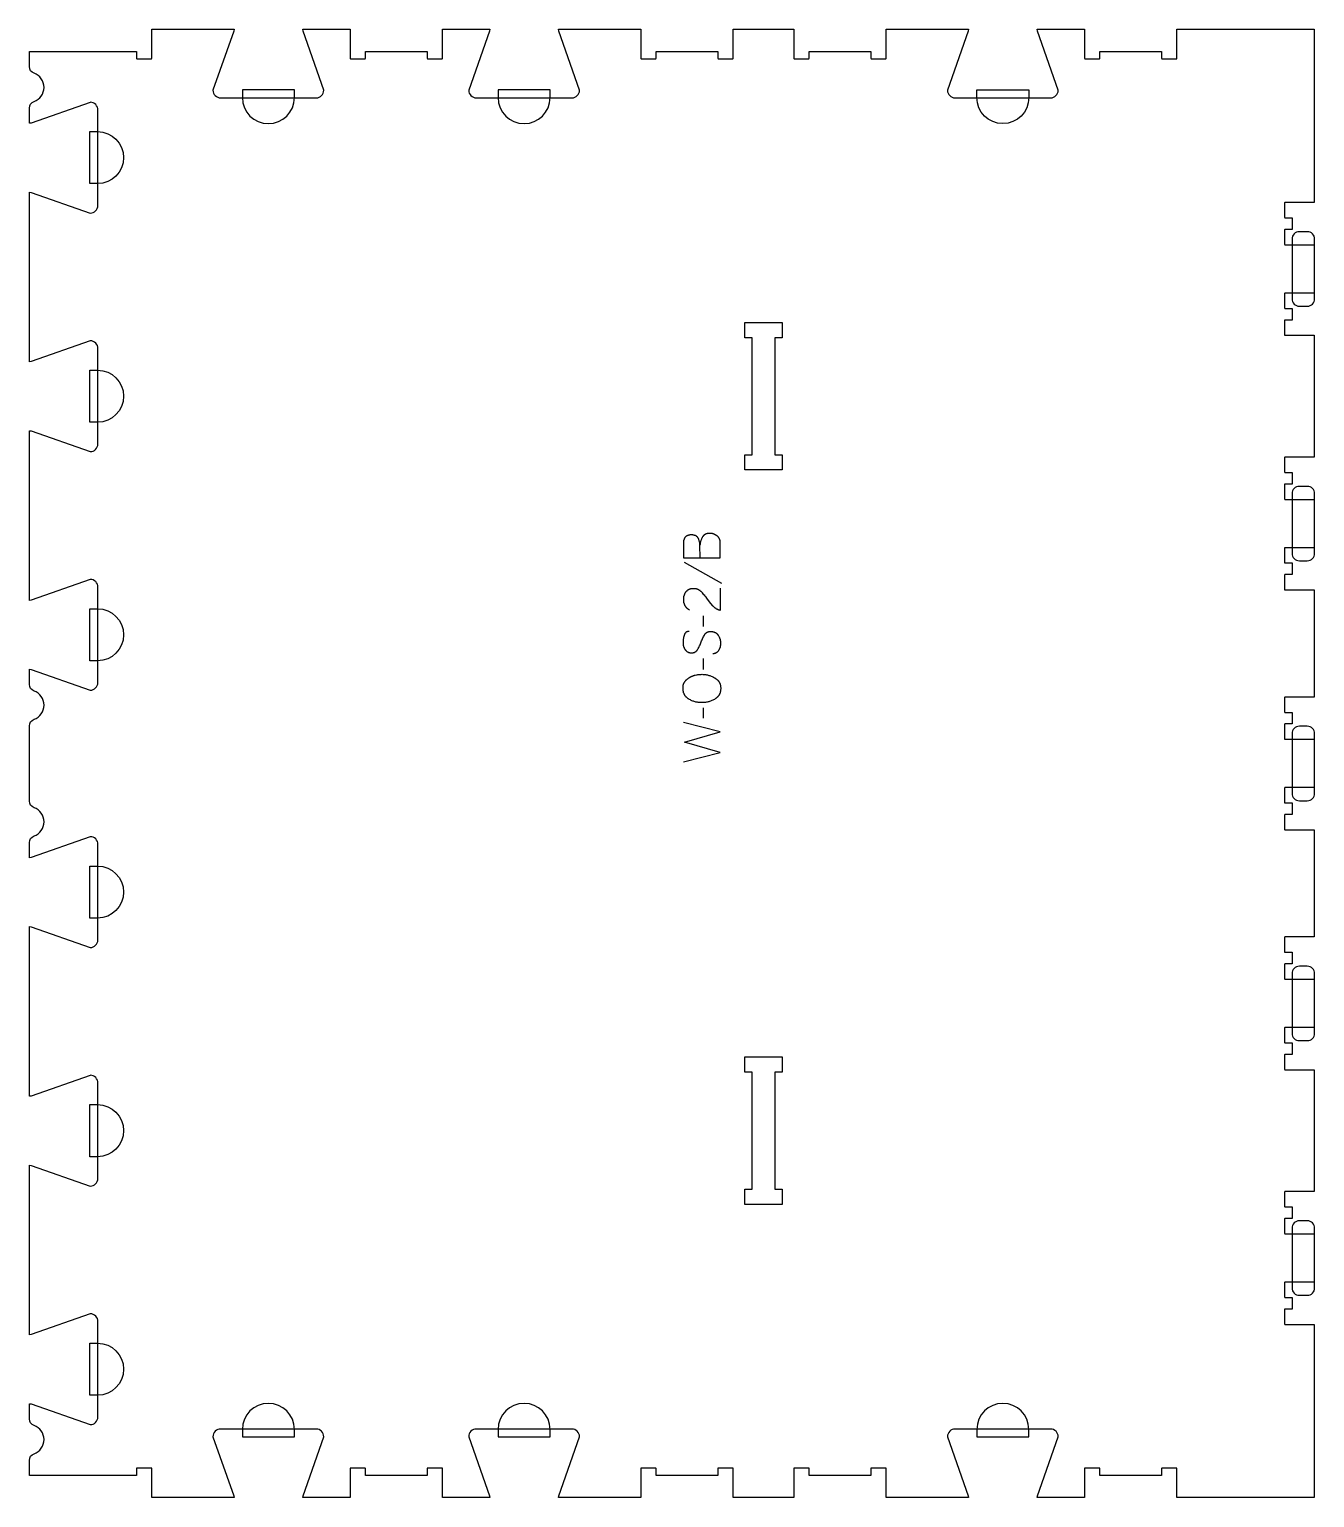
# Model space of a CAD drawing. Extents: x -534 to 516, y -600 to 600.
import ezdxf

# ---------------------------------------------------------------- set-up
doc = ezdxf.new("R2010")
doc.units = 0
for name, color, linetype in [('1_ANYTOOL_1MMDEEP_LABELS_S', 2, 'CONTINUOUS'), ('3_ANYTOOL_CUTTHROUGH_INSID', 4, 'CONTINUOUS'), ('4_ANYTOOL_CUTTHROUGH_OUTSI', 5, 'CONTINUOUS'), ('5_ANYTOOL_HALF_MILL_9MM_IN', 3, 'CONTINUOUS')]:
    doc.layers.add(name, color=color, linetype=linetype)

msp = doc.modelspace()

# ---------------------------------------------------------------- linework, layer by layer
at = {"layer": '1_ANYTOOL_1MMDEEP_LABELS_S'}
for p, q in [((0.5, 164.5), (31.2, 147.3)), ((16.1, 120.7), (16.2, 111.9)), ((16.1, 85.7), (16.2, 76.9)), ((16.1, 45.6), (16.2, 36.9))]:
    msp.add_line(p, q, dxfattribs=at)
for points in [[(0, 168), (30, 168), (30, 177.6), (30.1, 180.2), (30.1, 180.4), (30.1, 180.6), (30.1, 180.8), (30.1, 181.1), (30.1, 181.3), (30, 181.5), (30, 181.7), (30, 181.9), (29.9, 182.1), (29.9, 182.3), (29.8, 182.5), (29.8, 182.7), (29.7, 182.9), (29.7, 183.1), (29.6, 183.3), (29.5, 183.5), (29.4, 183.6), (29.3, 183.8), (29.2, 184), (29.1, 184.1), (29, 184.3), (28.9, 184.5), (28.8, 184.6), (28.7, 184.8), (28.6, 184.9), (28.4, 185.1), (28.3, 185.2), (28.1, 185.4), (28, 185.5), (27.8, 185.7), (27.7, 185.8), (27.5, 185.9), (27.2, 186.2), (27, 186.3), (26.8, 186.4), (26.6, 186.5), (26.5, 186.6), (26.3, 186.7), (26.1, 186.8), (25.9, 186.9), (25.7, 187), (25.6, 187.1), (25.4, 187.2), (25.2, 187.3), (25, 187.3), (24.8, 187.4), (24.6, 187.5), (24.4, 187.6), (24.3, 187.6), (24.1, 187.7), (23.9, 187.7), (23.7, 187.8), (23.5, 187.8), (23.3, 187.8), (23.1, 187.9), (22.9, 187.9), (22.7, 187.9), (22.5, 188), (22.3, 188), (22.1, 188), (21.9, 188), (21.7, 188), (21.5, 188), (21.2, 188), (21, 188), (20.7, 188), (20.5, 188), (20.3, 187.9), (20, 187.9), (19.8, 187.9), (19.6, 187.8), (19.4, 187.8), (19.2, 187.7), (18.9, 187.7), (18.7, 187.6), (18.5, 187.5), (18.4, 187.5), (18.2, 187.4), (18, 187.3), (17.9, 187.2), (17.8, 187.2), (17.7, 187.1), (17.6, 187.1), (17.5, 187), (17.5, 187), (17.4, 186.9), (17.3, 186.9), (17.2, 186.8), (17.1, 186.8), (17, 186.7), (17, 186.6), (16.9, 186.6), (16.8, 186.5), (16.7, 186.4), (16.7, 186.4), (16.6, 186.3), (16.5, 186.2), (16.5, 186.2), (16.4, 186.1), (16.3, 186), (16.2, 185.9), (16.2, 185.9), (16.1, 185.8), (16, 185.6), (15.9, 185.5), (15.8, 185.3), (15.6, 185.1), (15.4, 184.7), (15.2, 184.4), (15, 184), (14.8, 183.6), (14.7, 183.2), (14.5, 182.8), (14.4, 182.4), (14.2, 182), (14.1, 181.6), (14, 181.2), (13.9, 180.7), (13.8, 180.3), (13.7, 179.9), (13.6, 179.4), (13.6, 179), (13.5, 178.5)], [(13.7, 168), (13.5, 178.5), (13.5, 178.9), (13.5, 179.3), (13.4, 179.7), (13.4, 180.1), (13.3, 180.4), (13.2, 180.8), (13.1, 181.2), (13, 181.5), (12.9, 181.9), (12.8, 182.2), (12.7, 182.6), (12.6, 182.9), (12.5, 183.2), (12.3, 183.6), (12.2, 183.9), (12, 184.2), (12, 184.3), (11.9, 184.4), (11.9, 184.4), (11.8, 184.5), (11.8, 184.6), (11.7, 184.7), (11.7, 184.7), (11.6, 184.8), (11.6, 184.9), (11.5, 184.9), (11.4, 185), (11.4, 185.1), (11.3, 185.1), (11.3, 185.2), (11.2, 185.2), (11.1, 185.3), (11.1, 185.4), (11, 185.4), (10.9, 185.5), (10.9, 185.5), (10.8, 185.6), (10.7, 185.6), (10.7, 185.7), (10.6, 185.7), (10.5, 185.8), (10.4, 185.8), (10.3, 185.9), (10.3, 185.9), (10.2, 186), (10.1, 186), (10, 186.1), (9.9, 186.1), (9.8, 186.1), (9.8, 186.2), (9.6, 186.2), (9.4, 186.3), (9.2, 186.4), (9, 186.4), (8.8, 186.5), (8.6, 186.5), (8.4, 186.6), (8.2, 186.6), (7.9, 186.6), (7.7, 186.7), (7.5, 186.7), (7.2, 186.7), (7, 186.7), (6.7, 186.7), (6.5, 186.7), (6.1, 186.7), (5.9, 186.7), (5.7, 186.7), (5.5, 186.7), (5.3, 186.7), (5.1, 186.6), (5, 186.6), (4.8, 186.6), (4.6, 186.6), (4.4, 186.5), (4.3, 186.5), (4.1, 186.5), (3.9, 186.4), (3.8, 186.4), (3.6, 186.3), (3.5, 186.3), (3.3, 186.2), (3.2, 186.1), (3.1, 186.1), (2.9, 186), (2.8, 185.9), (2.7, 185.9), (2.5, 185.8), (2.4, 185.7), (2.3, 185.6), (2.2, 185.5), (2, 185.4), (1.9, 185.4), (1.8, 185.3), (1.7, 185.2), (1.6, 185.1), (1.5, 185), (1.4, 184.8), (1.3, 184.7), (1.2, 184.6), (1.2, 184.5), (1.1, 184.4), (1, 184.2), (0.9, 184.1), (0.8, 184), (0.8, 183.8), (0.7, 183.7), (0.6, 183.6), (0.6, 183.4), (0.5, 183.3), (0.5, 183.1), (0.4, 183), (0.4, 182.8), (0.3, 182.6), (0.3, 182.5), (0.2, 182.3), (0.2, 182.1), (0.2, 182), (0.1, 181.8), (0.1, 181.6), (0.1, 181.4), (0.1, 181.2), (0, 181), (0, 180.9), (0, 180.5), (0, 180), (0, 168)], [(30, 143.3), (29.9, 125), (29.5, 125.2), (29, 125.3), (28.8, 125.4), (28.6, 125.5), (28.4, 125.6), (28.1, 125.7), (27.9, 125.8), (27.7, 125.9), (27.5, 126), (27.3, 126.1), (27.1, 126.2), (26.9, 126.3), (26.7, 126.5), (26.5, 126.6), (26.3, 126.7), (26.2, 126.8), (26, 127), (25.8, 127.1), (25.6, 127.3), (25.4, 127.4), (25.3, 127.5), (25.1, 127.7), (24.9, 127.9), (24.7, 128), (24.6, 128.2), (24.4, 128.3), (24.3, 128.5), (24.1, 128.7), (23.9, 128.9), (23.8, 129), (21.4, 132), (19.1, 135), (18.5, 135.8), (17.9, 136.5), (17.4, 137.3), (16.8, 137.9), (16.2, 138.6), (15.6, 139.3), (15, 139.9), (14.4, 140.5), (14.2, 140.6), (14, 140.8), (13.9, 140.9), (13.7, 141), (13.6, 141.2), (13.4, 141.3), (13.2, 141.4), (13, 141.5), (12.9, 141.6), (12.7, 141.7), (12.5, 141.8), (12.3, 141.9), (12.1, 142), (12, 142.1), (11.8, 142.2), (11.6, 142.3), (11.4, 142.3), (11.2, 142.4), (11, 142.5), (10.8, 142.5), (10.6, 142.6), (10.4, 142.6), (10.2, 142.7), (10, 142.7), (9.8, 142.7), (9.6, 142.8), (9.3, 142.8), (9.1, 142.8), (8.9, 142.8), (8.7, 142.8), (8.5, 142.8), (8.2, 142.8), (8, 142.8), (7.7, 142.8), (7.5, 142.8), (7.3, 142.8), (7, 142.8), (6.8, 142.8), (6.6, 142.7), (6.3, 142.7), (6.1, 142.6), (5.9, 142.6), (5.7, 142.5), (5.5, 142.5), (5.3, 142.4), (5.1, 142.4), (4.9, 142.3), (4.7, 142.2), (4.5, 142.1), (4.3, 142), (4.1, 142), (3.9, 141.9), (3.8, 141.8), (3.6, 141.6), (3.4, 141.5), (3.3, 141.4), (3.1, 141.3), (3, 141.2), (2.8, 141), (2.7, 140.9), (2.5, 140.8), (2.4, 140.6), (2.2, 140.5), (2.1, 140.3), (2, 140.2), (1.8, 140), (1.7, 139.8), (1.6, 139.7), (1.5, 139.5), (1.4, 139.3), (1.3, 139.1), (1.2, 139), (1.1, 138.8), (1, 138.6), (0.9, 138.4), (0.8, 138.2), (0.7, 138), (0.7, 137.8), (0.6, 137.7), (0.5, 137.5), (0.5, 137.3), (0.4, 137), (0.3, 136.8), (0.3, 136.6), (0.2, 136.4), (0.2, 136.2), (0.2, 136), (0.1, 135.8), (0.1, 135.6), (0.1, 135.3), (0.1, 135.1), (0, 134.9), (0, 134.6), (0, 134.4), (0, 133.9), (0, 133.6), (0, 133.2), (0, 132.8), (0.1, 132.5), (0.1, 132.2), (0.2, 131.8), (0.2, 131.5), (0.3, 131.2), (0.4, 130.9), (0.4, 130.7), (0.5, 130.6), (0.5, 130.4), (0.6, 130.3), (0.7, 130.1), (0.7, 130), (0.8, 129.8), (0.8, 129.7), (0.9, 129.5), (1, 129.4), (1, 129.3), (1.1, 129.1), (1.2, 129), (1.3, 128.9), (1.4, 128.7), (1.4, 128.6), (1.5, 128.5), (1.6, 128.3), (1.7, 128.2), (1.8, 128.1), (1.9, 128), (2, 127.8), (2.1, 127.7), (2.2, 127.6), (2.3, 127.5), (2.4, 127.4), (2.5, 127.3), (2.6, 127.2), (2.8, 127), (2.9, 126.9), (3, 126.8), (3.1, 126.7), (3.4, 126.5), (3.6, 126.3), (3.9, 126.1), (4.2, 126), (4.5, 125.8), (4.8, 125.6), (5.1, 125.4)], [(4.6, 107.9), (4.4, 107.9), (4.3, 107.9), (4.2, 107.9), (4.1, 107.9), (4, 107.9), (3.9, 107.9), (3.9, 107.9), (3.8, 107.8), (3.7, 107.8), (3.6, 107.8), (3.5, 107.8), (3.4, 107.8), (3.4, 107.8), (3.3, 107.7), (3.2, 107.7), (3.1, 107.7), (3, 107.7), (3, 107.6), (2.9, 107.6), (2.8, 107.6), (2.7, 107.5), (2.7, 107.5), (2.6, 107.5), (2.5, 107.4), (2.5, 107.4), (2.4, 107.3), (2.3, 107.3), (2.3, 107.2), (2.2, 107.2), (2.1, 107.1), (2.1, 107.1), (2, 107), (1.9, 107), (1.9, 106.9), (1.8, 106.9), (1.8, 106.8), (1.7, 106.8), (1.7, 106.7), (1.6, 106.6), (1.5, 106.6), (1.5, 106.5), (1.4, 106.4), (1.4, 106.4), (1.3, 106.3), (1.3, 106.2), (1.2, 106.1), (1.2, 106.1), (1.2, 106), (1.1, 105.9), (1.1, 105.8), (1, 105.7), (0.9, 105.6), (0.9, 105.4), (0.8, 105.2), (0.7, 105), (0.7, 104.8), (0.6, 104.6), (0.4, 103.8), (0.2, 103), (0, 102.2), (-0.1, 101.5), (-0.2, 101.1), (-0.2, 100.7), (-0.3, 100.3), (-0.3, 100), (-0.3, 99.6), (-0.3, 99.2), (-0.3, 98.9), (-0.3, 98.5), (-0.3, 98.3), (-0.3, 98.1), (-0.3, 97.9), (-0.3, 97.8), (-0.3, 97.6), (-0.3, 97.4), (-0.3, 97.2), (-0.2, 97), (-0.2, 96.8), (-0.2, 96.6), (-0.1, 96.5), (-0.1, 96.3), (0, 96.1), (0, 95.9), (0.1, 95.7), (0.1, 95.6), (0.2, 95.4), (0.2, 95.2), (0.3, 95), (0.4, 94.9), (0.5, 94.7), (0.5, 94.5), (0.6, 94.4), (0.7, 94.2), (0.8, 94), (0.9, 93.9), (1, 93.7), (1.1, 93.5), (1.2, 93.4), (1.3, 93.2), (1.4, 93.1), (1.5, 92.9), (1.6, 92.8), (1.7, 92.6), (1.9, 92.5), (2, 92.3), (2.1, 92.2), (2.2, 92.1), (2.4, 91.9), (2.5, 91.8), (2.6, 91.7), (2.8, 91.6), (2.9, 91.5), (3.1, 91.4), (3.2, 91.3), (3.4, 91.2), (3.5, 91.1), (3.7, 91.1), (3.9, 91), (4, 90.9), (4.2, 90.8), (4.4, 90.8), (4.5, 90.7), (4.7, 90.7), (4.9, 90.6), (5.1, 90.6), (5.3, 90.5), (5.5, 90.5), (5.7, 90.5), (5.9, 90.5), (6.1, 90.5), (6.3, 90.4), (6.5, 90.4), (6.7, 90.4), (6.9, 90.4), (7.1, 90.4), (7.3, 90.5), (7.5, 90.5), (7.7, 90.5), (7.9, 90.5), (8.1, 90.6), (8.3, 90.6), (8.5, 90.7), (8.7, 90.7), (8.8, 90.8), (9, 90.8), (9.1, 90.9), (9.2, 90.9), (9.3, 90.9), (9.4, 91), (9.4, 91), (9.5, 91.1), (9.6, 91.1), (9.7, 91.1), (9.8, 91.2), (9.8, 91.2), (9.9, 91.3), (10, 91.3), (10.1, 91.4), (10.1, 91.4), (10.2, 91.5), (10.3, 91.5), (10.4, 91.6), (10.4, 91.6), (10.5, 91.7), (10.6, 91.8), (10.6, 91.8), (10.7, 91.9), (10.8, 92), (10.8, 92), (11, 92.2), (11.1, 92.3), (11.2, 92.4), (11.3, 92.6), (11.4, 92.8), (11.5, 92.9), (11.6, 93.1), (11.7, 93.3), (12.1, 94), (12.5, 94.7), (12.9, 95.5), (13.2, 96.2), (13.6, 97), (13.9, 97.8), (14.3, 98.6), (14.6, 99.4), (14.9, 100.3), (15.2, 101.1), (15.5, 101.8), (15.9, 102.6), (16.3, 103.4), (16.7, 104.1), (17.1, 104.8), (17.5, 105.5), (17.6, 105.6), (17.7, 105.8), (17.8, 106), (17.9, 106), (17.9, 106.1), (18, 106.2), (18.1, 106.2), (18.1, 106.3), (18.2, 106.4), (18.3, 106.4), (18.3, 106.5), (18.4, 106.6), (18.5, 106.6), (18.5, 106.7), (18.6, 106.8), (18.7, 106.8), (18.8, 106.9), (18.8, 106.9), (18.9, 107), (19, 107), (19.1, 107.1), (19.1, 107.1), (19.2, 107.2), (19.3, 107.2), (19.4, 107.3), (19.5, 107.3), (19.5, 107.3), (19.6, 107.4), (19.7, 107.4), (19.8, 107.5), (19.9, 107.5), (20, 107.5), (20.1, 107.6), (20.1, 107.6), (20.2, 107.6), (20.3, 107.6), (20.4, 107.7), (20.6, 107.7), (20.8, 107.8), (21, 107.8), (21.2, 107.8), (21.4, 107.9), (21.6, 107.9), (21.8, 107.9), (22, 107.9), (22.2, 107.9), (22.5, 107.9), (22.7, 107.9), (22.9, 107.9), (23.2, 107.9), (23.4, 107.8), (23.6, 107.8), (23.8, 107.8), (24, 107.7), (24.3, 107.7), (24.5, 107.6), (24.7, 107.6), (24.9, 107.5), (25.1, 107.4), (25.3, 107.4), (25.5, 107.3), (25.6, 107.2), (25.8, 107.1), (26, 107), (26.2, 106.9), (26.4, 106.8), (26.5, 106.7), (26.7, 106.6), (26.9, 106.5), (27, 106.4), (27.2, 106.2), (27.3, 106.1), (27.5, 106), (27.6, 105.8), (27.7, 105.7), (27.9, 105.5), (28, 105.4), (28.1, 105.2), (28.3, 105), (28.4, 104.9), (28.5, 104.7), (28.7, 104.3), (28.9, 104), (29.1, 103.6), (29.3, 103.2), (29.5, 102.9), (29.6, 102.5), (29.7, 102.1), (29.8, 101.9), (29.9, 101.7), (29.9, 101.5), (30, 101.3), (30, 101.1), (30.1, 100.9), (30.1, 100.7), (30.1, 100.5), (30.2, 100.1), (30.3, 99.7), (30.3, 99.3), (30.3, 98.9), (30.3, 98.5), (30.3, 98.1), (30.3, 97.7), (30.3, 97.3), (30.3, 96.9), (30.2, 96.5), (30.1, 96.1), (30.1, 95.7), (30, 95.3), (29.9, 94.9), (29.8, 94.6), (29.6, 94.2), (29.5, 93.8), (29.3, 93.5), (29.2, 93.1), (29, 92.8), (28.8, 92.4), (28.7, 92.3), (28.6, 92.1), (28.5, 92), (28.4, 91.8), (28.3, 91.7), (28.2, 91.5), (28, 91.4), (27.9, 91.2), (27.8, 91.1), (27.7, 91), (27.5, 90.9), (27.4, 90.8), (27.3, 90.7), (27.3, 90.7), (27.2, 90.6), (27.1, 90.6), (27.1, 90.5), (27, 90.5), (26.9, 90.4), (26.8, 90.4), (26.8, 90.3), (26.7, 90.3), (26.6, 90.3), (26.5, 90.2), (26.5, 90.2), (26.4, 90.2), (26.3, 90.1), (26.2, 90.1), (26.2, 90.1), (26.1, 90), (26, 90), (25.9, 90), (25.7, 89.9), (25.6, 89.9), (25.4, 89.8), (25.2, 89.8), (25.1, 89.8), (24.9, 89.7), (24.7, 89.7), (24.5, 89.7), (24.3, 89.7), (24.1, 89.7)], [(0, 1.3), (30, 9), (0.9, 17.4), (30, 25.9), (0, 33.4)]]:
    msp.add_lwpolyline(points, dxfattribs=at)
msp.add_lwpolyline([(-0.3, 61.7), (-0.3, 62.1), (-0.3, 62.5), (-0.3, 62.8), (-0.3, 63), (-0.2, 63.2), (-0.2, 63.3), (-0.2, 63.5), (-0.2, 63.7), (-0.1, 63.8), (-0.1, 64), (-0.1, 64.2), (0, 64.3), (0, 64.5), (0.1, 64.6), (0.1, 64.8), (0.2, 65), (0.2, 65.1), (0.3, 65.3), (0.4, 65.4), (0.4, 65.6), (0.5, 65.7), (0.6, 65.9), (0.6, 66), (0.7, 66.1), (0.8, 66.3), (0.9, 66.4), (1, 66.5), (1.1, 66.7), (1.3, 67.1), (1.5, 67.3), (1.7, 67.6), (1.9, 67.8), (2.1, 68.1), (2.4, 68.3), (2.6, 68.5), (2.8, 68.7), (3.1, 68.9), (3.3, 69.1), (3.5, 69.3), (3.8, 69.5), (4.1, 69.7), (4.3, 69.9), (4.6, 70.1), (5.2, 70.4), (5.5, 70.6), (5.8, 70.7), (6.1, 70.9), (6.4, 71), (6.7, 71.2), (7, 71.3), (7.3, 71.4), (7.6, 71.5), (7.9, 71.7), (8.2, 71.8), (8.6, 71.9), (8.9, 72), (9.2, 72.1), (9.6, 72.1), (10.6, 72.4), (11.3, 72.5), (11.9, 72.6), (12.6, 72.7), (13.2, 72.8), (13.9, 72.8), (14.5, 72.8), (15.2, 72.9), (15.8, 72.8), (16.4, 72.8), (17.1, 72.8), (17.7, 72.7), (18.4, 72.6), (19, 72.5), (19.6, 72.3), (20.3, 72.2), (20.9, 72), (21.5, 71.8), (22.2, 71.5), (22.8, 71.3), (23.5, 71), (24.1, 70.7), (24.7, 70.4), (25.4, 70.1), (25.7, 69.9), (26, 69.7), (26.3, 69.5), (26.6, 69.3), (26.8, 69.1), (27.1, 68.9), (27.4, 68.7), (27.6, 68.5), (27.7, 68.4), (27.8, 68.3), (28, 68.2), (28.1, 68), (28.2, 67.9), (28.3, 67.8), (28.4, 67.7), (28.5, 67.6), (28.6, 67.4), (28.7, 67.3), (28.8, 67.2), (28.9, 67.1), (28.9, 66.9), (29, 66.8), (29.1, 66.7), (29.2, 66.5), (29.3, 66.4), (29.4, 66.2), (29.4, 66.1), (29.5, 66), (29.6, 65.8), (29.6, 65.7), (29.7, 65.5), (29.8, 65.4), (29.8, 65.2), (29.9, 65.1), (29.9, 64.9), (30, 64.8), (30.1, 64.5), (30.2, 64.1), (30.2, 63.8), (30.3, 63.5), (30.3, 63.2), (30.4, 62.8), (30.4, 62.5), (30.5, 62.1), (30.5, 61.7), (30.5, 61.4), (30.5, 61), (30.5, 60.6), (30.4, 60.2), (30.4, 59.9), (30.3, 59.5), (30.3, 59.2), (30.2, 58.8), (30.1, 58.5), (30.1, 58.2), (30, 57.8), (29.9, 57.7), (29.9, 57.5), (29.8, 57.4), (29.7, 57.2), (29.7, 57.1), (29.6, 56.9), (29.5, 56.8), (29.5, 56.6), (29.4, 56.5), (29.3, 56.3), (29.3, 56.2), (29.2, 56), (29.1, 55.9), (29, 55.8), (28.9, 55.6), (28.8, 55.5), (28.7, 55.4), (28.6, 55.2), (28.5, 55.1), (28.4, 55), (28.3, 54.9), (28.2, 54.7), (28.1, 54.6), (28, 54.5), (27.9, 54.4), (27.8, 54.2), (27.7, 54.1), (27.6, 54), (27.4, 53.9), (27.3, 53.8), (27, 53.6), (26.8, 53.4), (26.5, 53.2), (26.2, 53), (25.9, 52.8), (25.6, 52.6), (25.3, 52.4), (24.6, 52.1), (24, 51.8), (23.3, 51.5), (22.7, 51.2), (22, 51), (21.4, 50.7), (20.7, 50.5), (20.1, 50.4), (19.4, 50.2), (18.8, 50.1), (18.1, 49.9), (17.5, 49.8), (16.8, 49.8), (16.2, 49.7), (15.5, 49.7), (14.9, 49.7), (14.2, 49.7), (13.5, 49.7), (12.8, 49.8), (12.1, 49.9), (11.5, 50), (10.8, 50.1), (10.1, 50.2), (9.5, 50.4), (8.8, 50.6), (8.2, 50.8), (7.6, 51), (6.9, 51.3), (6.3, 51.6), (5.7, 51.9), (5.1, 52.2), (4.5, 52.5), (4.2, 52.7), (3.9, 52.9), (3.6, 53.1), (3.4, 53.3), (3.1, 53.5), (2.9, 53.8), (2.6, 54), (2.4, 54.2), (2.3, 54.3), (2.2, 54.4), (2.1, 54.6), (1.9, 54.7), (1.8, 54.8), (1.7, 54.9), (1.6, 55.1), (1.5, 55.2), (1.5, 55.3), (1.4, 55.5), (1.3, 55.6), (1.2, 55.7), (1.1, 55.9), (1, 56), (0.9, 56.2), (0.9, 56.3), (0.8, 56.4), (0.7, 56.6), (0.6, 56.9), (0.5, 57.2), (0.3, 57.5), (0.2, 57.8), (0.1, 58.1), (0, 58.5), (0, 58.8), (-0.1, 59.1), (-0.2, 59.5), (-0.2, 59.8), (-0.3, 60.2), (-0.3, 60.6), (-0.3, 60.9), (-0.3, 61.3)], close=True, dxfattribs=at)
at = {"layer": '3_ANYTOOL_CUTTHROUGH_INSID'}
for points in [[(80.7, 239.8), (50.2, 239.8), (50.2, 252.3), (56.2, 252.3), (56.2, 347.8), (50.2, 347.8), (50.2, 360.3), (80.7, 360.3), (80.7, 347.8), (74.7, 347.8), (74.7, 252.3), (80.7, 252.3)], [(80.7, -239.7), (80.7, -252.2), (74.7, -252.2), (74.7, -347.7), (80.7, -347.7), (80.7, -360.2), (50.2, -360.2), (50.2, -347.7), (56.2, -347.7), (56.2, -252.2), (50.2, -252.2), (50.2, -239.7)]]:
    msp.add_lwpolyline(points, close=True, dxfattribs=at)
at = {"layer": '4_ANYTOOL_CUTTHROUGH_OUTSI'}
msp.add_lwpolyline([(-478.3, -144.1), (-478.3, -66.1, 0.414214), (-484.6, -59.8), (-484.6, -59.9), (-532.9, -76.8), (-534.3, -77), (-534.3, -64.6, -0.317837), (-530.5, -59.2, 0.707107), (-530.5, -36.1, -0.317837), (-534.3, -30.7), (-534.3, 30.7, -0.317837), (-530.5, 36.1, 0.707107), (-530.5, 59.2, -0.317837), (-534.3, 64.6), (-534.3, 77), (-532.9, 76.8), (-484.6, 59.9), (-484.6, 59.9, 0.414214), (-478.3, 66.1), (-478.3, 144.1, 0.414214), (-484.6, 150.4), (-484.6, 150.3), (-532.9, 133.4), (-534.3, 133.2), (-534.3, 271.9), (-532.9, 271.7), (-484.6, 254.8), (-484.6, 254.8, 0.414214), (-478.3, 261), (-478.3, 339, 0.414214), (-484.6, 345.3), (-484.6, 345.2), (-532.9, 328.3), (-534.3, 328.1), (-534.3, 466.8), (-532.9, 466.6), (-484.6, 449.7), (-484.6, 449.7, 0.414214), (-478.3, 455.9), (-478.3, 533.9, 0.414214), (-484.6, 540.2), (-484.6, 540.1), (-532.9, 523.2), (-534.3, 523), (-534.3, 535.4, -0.317837), (-530.5, 540.8, 0.707107), (-530.5, 563.9, -0.317837), (-534.3, 569.3), (-534.3, 581.8), (-446.8, 581.8), (-446.8, 576, 0.414214), (-446.6, 575.8), (-434.6, 575.8, 0.414214), (-434.3, 576), (-434.3, 599.8), (-367.1, 599.8), (-367.4, 598.4), (-384.3, 550.1), (-384.3, 550, 0.414214), (-378, 543.8), (-300, 543.8, 0.414214), (-293.8, 550), (-293.8, 550.1), (-310.7, 598.4), (-310.9, 599.8), (-272.3, 599.8), (-272.3, 576, 0.414214), (-272.1, 575.8), (-260.1, 575.8, 0.414214), (-259.8, 576), (-259.8, 581.8), (-209.3, 581.8), (-209.3, 576, 0.414214), (-209.1, 575.8), (-197.1, 575.8, 0.414214), (-196.8, 576), (-196.8, 599.8), (-158.2, 599.8), (-158.5, 598.4), (-175.3, 550.1), (-175.4, 550, 0.414214), (-169.1, 543.8), (-91.1, 543.8, 0.414214), (-84.9, 550), (-84.9, 550.1), (-101.8, 598.4), (-102, 599.8), (-34.8, 599.8), (-34.8, 576, 0.414214), (-34.6, 575.8), (-22.6, 575.8, 0.414214), (-22.3, 576), (-22.3, 581.8), (28.2, 581.8), (28.2, 576, 0.414214), (28.4, 575.8), (40.4, 575.8, 0.414214), (40.7, 576), (40.7, 599.8), (90.2, 599.8), (90.2, 576, 0.414214), (90.4, 575.8), (102.4, 575.8, 0.414214), (102.7, 576), (102.7, 581.8), (153.2, 581.8), (153.2, 576, 0.414214), (153.4, 575.8), (165.4, 575.8, 0.414214), (165.7, 576), (165.7, 599.8), (232.9, 599.8), (232.6, 598.4), (215.7, 550.1), (215.7, 550, 0.414214), (222, 543.8), (300, 543.8, 0.414214), (306.2, 550), (306.2, 550.1), (289.3, 598.4), (289.1, 599.8), (327.7, 599.8), (327.7, 576, 0.414214), (327.9, 575.8), (339.9, 575.8, 0.414214), (340.2, 576), (340.2, 581.8), (390.7, 581.8), (390.7, 576, 0.414214), (390.9, 575.8), (402.9, 575.8, 0.414214), (403.2, 576), (403.2, 599.8), (515.2, 599.8), (515.2, 458.3), (491.4, 458.3, 0.414214), (491.2, 458), (491.2, 446, 0.414214), (491.4, 445.8), (497.2, 445.8), (497.2, 436.3), (491.4, 436.3, 0.414214), (491.2, 436), (491.2, 424, 0.414214), (491.4, 423.8), (515.2, 423.8), (515.2, 384.3), (491.4, 384.3, 0.414214), (491.2, 384), (491.2, 372, 0.414214), (491.4, 371.8), (497.2, 371.8), (497.2, 362.3), (491.4, 362.3, 0.414214), (491.2, 362), (491.2, 350, 0.414214), (491.4, 349.8), (515.2, 349.8), (515.2, 250.3), (491.4, 250.3, 0.414214), (491.2, 250), (491.2, 238, 0.414214), (491.4, 237.8), (497.2, 237.8), (497.2, 228.3), (491.4, 228.3, 0.414214), (491.2, 228), (491.2, 216, 0.414214), (491.4, 215.8), (515.2, 215.8), (515.2, 176.3), (491.4, 176.3, 0.414214), (491.2, 176), (491.2, 164, 0.414214), (491.4, 163.8), (497.2, 163.8), (497.2, 154.3), (491.4, 154.3, 0.414214), (491.2, 154), (491.2, 142, 0.414214), (491.4, 141.8), (515.2, 141.8), (515.2, 54.2), (491.4, 54.2, 0.414214), (491.2, 54), (491.2, 42, 0.414214), (491.4, 41.8), (497.2, 41.8), (497.2, 32.3), (491.4, 32.3, 0.414214), (491.2, 32), (491.2, 20, 0.414214), (491.4, 19.8), (515.2, 19.8), (515.2, -19.7), (491.4, -19.7, 0.414214), (491.2, -20), (491.2, -32, 0.414214), (491.4, -32.2), (497.2, -32.2), (497.2, -41.7), (491.4, -41.7, 0.414214), (491.2, -42), (491.2, -54, 0.414214), (491.4, -54.2), (515.2, -54.2), (515.2, -141.7), (491.4, -141.7, 0.414214), (491.2, -142), (491.2, -154, 0.414214), (491.4, -154.2), (497.2, -154.2), (497.2, -163.7), (491.4, -163.7, 0.414214), (491.2, -164), (491.2, -176, 0.414214), (491.4, -176.2), (515.2, -176.2), (515.2, -215.7), (491.4, -215.7, 0.414214), (491.2, -216), (491.2, -228, 0.414214), (491.4, -228.2), (497.2, -228.2), (497.2, -237.7), (491.4, -237.7, 0.414214), (491.2, -238), (491.2, -250, 0.414214), (491.4, -250.2), (515.2, -250.2), (515.2, -349.7), (491.4, -349.7, 0.414214), (491.2, -350), (491.2, -362, 0.414214), (491.4, -362.2), (497.2, -362.2), (497.2, -371.7), (491.4, -371.7, 0.414214), (491.2, -372), (491.2, -384, 0.414214), (491.4, -384.2), (515.2, -384.2), (515.2, -423.7), (491.4, -423.7, 0.414214), (491.2, -424), (491.2, -436, 0.414214), (491.4, -436.2), (497.2, -436.2), (497.2, -445.7), (491.4, -445.7, 0.414214), (491.2, -446), (491.2, -458, 0.414214), (491.4, -458.2), (515.2, -458.2), (515.2, -599.7), (403.2, -599.7), (403.2, -576, 0.414214), (402.9, -575.7), (390.9, -575.7, 0.414214), (390.7, -576), (390.7, -581.7), (340.2, -581.7), (340.2, -576, 0.414214), (339.9, -575.7), (327.9, -575.7, 0.414214), (327.7, -576), (327.7, -599.7), (289.1, -599.7), (289.3, -598.4), (306.2, -550.1), (306.2, -550, 0.414214), (300, -543.7), (222, -543.7, 0.414214), (215.7, -550), (215.7, -550.1), (232.6, -598.4), (232.9, -599.7), (165.7, -599.7), (165.7, -576, 0.414214), (165.4, -575.7), (153.4, -575.7, 0.414214), (153.2, -576), (153.2, -581.7), (102.7, -581.7), (102.7, -576, 0.414214), (102.4, -575.7), (90.4, -575.7, 0.414214), (90.2, -576), (90.2, -599.7), (40.7, -599.7), (40.7, -576, 0.414214), (40.4, -575.7), (28.4, -575.7, 0.414214), (28.2, -576), (28.2, -581.7), (-22.3, -581.7), (-22.3, -576, 0.414214), (-22.6, -575.7), (-34.6, -575.7, 0.414214), (-34.8, -576), (-34.8, -599.7), (-102, -599.7), (-101.8, -598.4), (-84.9, -550.1), (-84.9, -550, 0.414214), (-91.1, -543.7), (-169.1, -543.7, 0.414214), (-175.4, -550), (-175.3, -550.1), (-158.5, -598.4), (-158.2, -599.7), (-196.8, -599.7), (-196.8, -576, 0.414214), (-197.1, -575.7), (-209.1, -575.7, 0.414214), (-209.3, -576), (-209.3, -581.7), (-259.8, -581.7), (-259.8, -576, 0.414214), (-260.1, -575.7), (-272.1, -575.7, 0.414214), (-272.3, -576), (-272.3, -599.7), (-310.9, -599.7), (-310.7, -598.4), (-293.8, -550.1), (-293.8, -550, 0.414214), (-300, -543.7), (-378, -543.7, 0.414214), (-384.3, -550), (-384.3, -550.1), (-367.4, -598.4), (-367.1, -599.7), (-434.3, -599.7), (-434.3, -576, 0.414214), (-434.6, -575.7), (-446.6, -575.7, 0.414214), (-446.8, -576), (-446.8, -581.7), (-534.3, -581.7), (-534.3, -569.3, -0.317837), (-530.5, -563.9, 0.707107), (-530.5, -540.8, -0.317837), (-534.3, -535.4), (-534.3, -523), (-532.9, -523.2), (-484.6, -540.1), (-484.6, -540.1, 0.414214), (-478.3, -533.9), (-478.3, -455.9, 0.414214), (-484.6, -449.6), (-484.6, -449.7), (-532.9, -466.6), (-534.3, -466.8), (-534.3, -328.1), (-532.9, -328.3), (-484.6, -345.2), (-484.6, -345.2, 0.414214), (-478.3, -339), (-478.3, -261, 0.414214), (-484.6, -254.7), (-484.6, -254.8), (-532.9, -271.7), (-534.3, -271.9), (-534.3, -133.2), (-532.9, -133.4), (-484.6, -150.3), (-484.6, -150.3, 0.414214)], format="xyb", close=True, dxfattribs=at)
at = {"layer": '5_ANYTOOL_HALF_MILL_9MM_IN'}
for points in [[(-360.3, 544, 1), (-317.8, 544), (-317.8, 550.3), (-360.3, 550.3)], [(-151.4, 544, 1), (-108.9, 544), (-108.9, 550.3), (-151.4, 550.3)], [(282.2, 544, -1), (239.7, 544), (239.7, 550.3), (282.2, 550.3)], [(-478.6, 516.2, -1), (-478.6, 473.7), (-484.8, 473.7), (-484.8, 516.2)], [(503.2, 434.4, 0.414214), (497.2, 428.4), (497.2, 379.6, 0.414214), (503.2, 373.6), (509.7, 373.6, 0.414214), (515.7, 379.6), (515.7, 428.4, 0.414214), (509.7, 434.4)], [(-478.6, 321.3, -1), (-478.6, 278.8), (-484.8, 278.8), (-484.8, 321.3)], [(503.2, 226.4, 0.414214), (497.2, 220.4), (497.2, 171.6, 0.414214), (503.2, 165.6), (509.7, 165.6, 0.414214), (515.7, 171.6), (515.7, 220.4, 0.414214), (509.7, 226.4)], [(-478.6, 126.4, -1), (-478.6, 83.9), (-484.8, 83.9), (-484.8, 126.4)], [(503.2, 30.4, 0.414214), (497.2, 24.4), (497.2, -24.4, 0.414214), (503.2, -30.4), (509.7, -30.4, 0.414214), (515.7, -24.4), (515.7, 24.4, 0.414214), (509.7, 30.4)], [(-478.6, -83.8, -1), (-478.6, -126.3), (-484.8, -126.3), (-484.8, -83.8)], [(503.2, -165.6, 0.414214), (497.2, -171.6), (497.2, -220.4, 0.414214), (503.2, -226.4), (509.7, -226.4, 0.414214), (515.7, -220.4), (515.7, -171.6, 0.414214), (509.7, -165.6)], [(-478.6, -278.7, -1), (-478.6, -321.2), (-484.8, -321.2), (-484.8, -278.7)], [(503.2, -373.6, 0.414214), (497.2, -379.6), (497.2, -428.4, 0.414214), (503.2, -434.4), (509.7, -434.4, 0.414214), (515.7, -428.4), (515.7, -379.6, 0.414214), (509.7, -373.6)], [(-478.6, -473.6, -1), (-478.6, -516.1), (-484.8, -516.1), (-484.8, -473.6)], [(-317.8, -544, 1), (-360.3, -544), (-360.3, -550.2), (-317.8, -550.2)], [(-108.9, -544, 1), (-151.4, -544), (-151.4, -550.2), (-108.9, -550.2)], [(282.2, -544, 1), (239.7, -544), (239.7, -550.2), (282.2, -550.2)]]:
    msp.add_lwpolyline(points, format="xyb", close=True, dxfattribs=at)

doc.saveas('drawing.dxf')
